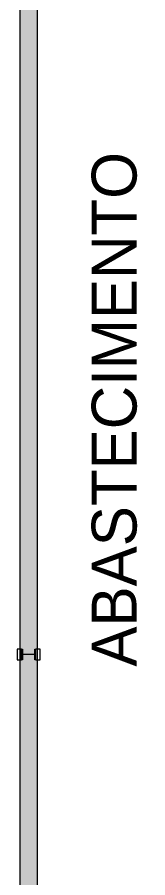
# Model space of a CAD drawing. Header units: metres. Extents: x 15 to 69.3, y -12.4 to 16.4.
# Drawn here: x 39.169 to 39.351, y 0.69 to 1.886 of the extents above; entities that cross this region are included whole.
import ezdxf

# ---------------------------------------------------------------- set-up
doc = ezdxf.new("R2010")
doc.units = ezdxf.units.M
doc.layers.add('G-ANNO-TEXT', color=7, linetype='Continuous', lineweight=5)
doc.layers.add('P-PIPE', color=7, linetype='Continuous', lineweight=5)
doc.styles.add('Century Gothic_3', font='GOTHIC.TTF', dxfattribs={"height": 0.0625})

# ---------------------------------------------------------------- blocks, each defined once
blk = doc.blocks.new('PVC Marrom Soldável_Abraçadeira - Abraçadeira_DN20mm e DN25mm-3601950-DD')
at = {"layer": 'P-PIPE'}
for p, q in [((-17.0266, 1.0075), (-17.0266, 0.9925)), ((-17.0205, 1.0075), (-17.0266, 1.0075)), ((-17.0205, 1.0075), (-17.0193, 1.0075)), ((-17.0205, 0.9925), (-17.0205, 1.0075)), ((-17.0193, 1.0075), (-17.0193, 1)), ((-17.0019, 1.0075), (-17.0007, 1.0075)), ((-17.0019, 1), (-17.0019, 1.0075)), ((-16.9946, 1.0075), (-17.0007, 1.0075)), ((-17.0007, 0.9925), (-17.0007, 1.0075)), ((-16.9946, 0.9925), (-16.9946, 1.0075)), ((-17.0193, 1), (-17.0193, 0.9925)), ((-17.0019, 0.9925), (-17.0019, 1)), ((-17.0266, 0.9925), (-17.0205, 0.9925)), ((-17.0193, 0.9925), (-17.0205, 0.9925)), ((-17.0007, 0.9925), (-17.0019, 0.9925)), ((-17.0007, 0.9925), (-16.9946, 0.9925))]:
    blk.add_line(p, q, dxfattribs=at)

msp = doc.modelspace()

# ---------------------------------------------------------------- hatches: boundary and pattern name
at = {"layer": 'P-PIPE', "true_color": 0x00ffff}
for points in [[(39.1787, 1), (39.1849, 1), (39.1849, 2), (39.1762, 2), (39.1761, 1.9925), (39.1724, 1.9925), (39.1725, 1.0075), (39.1762, 1.0075), (39.1762, 1)], [(39.1849, 1), (39.1936, 1), (39.1938, 1.0075), (39.1974, 1.0075), (39.1973, 1.9925), (39.1936, 1.9925), (39.1936, 2), (39.1849, 2), (39.1849, 1.002)], [(39.1849, -0.2665), (39.1849, 1), (39.1762, 1), (39.176, 0.9925), (39.1724, 0.9925), (39.1725, -0.2665), (39.1836, -0.2665)], [(39.1881, -0.2665), (39.1974, -0.2665), (39.1973, 0.9925), (39.1936, 0.9925), (39.1936, 1), (39.1849, 1), (39.1851, -0.2665), (39.1865, -0.2665)]]:
    msp.add_hatch(color=4, dxfattribs=at).paths.add_polyline_path(points)

# ---------------------------------------------------------------- linework, layer by layer
at = {"layer": 'P-PIPE'}
for p, q in [((39.1724, 3.4396), (39.1724, -0.2846)), ((39.1974, -0.2846), (39.1974, 3.4396)), ((39.1937, 1), (39.1761, 1))]:
    msp.add_line(p, q, dxfattribs=at)

# ---------------------------------------------------------------- block references
msp.add_blockref('PVC Marrom Soldável_Abraçadeira - Abraçadeira_DN20mm e DN25mm-3601950-DD', (56.1955, 0), dxfattribs=at)

# ---------------------------------------------------------------- texts
at = {"layer": 'G-ANNO-TEXT', "insert": (39.2726, 0.9832), "char_height": 0.0625, "width": 0.843776, "attachment_point": 1, "rotation": 90, "style": 'Century Gothic_3', "bg_fill": 3, "box_fill_scale": 1.25, "bg_fill_color": 256, "bg_fill_true_color": 13158600, "bg_fill_transparency": 0}
msp.add_mtext('ABASTECIMENTO', dxfattribs=at)

doc.saveas('drawing.dxf')
